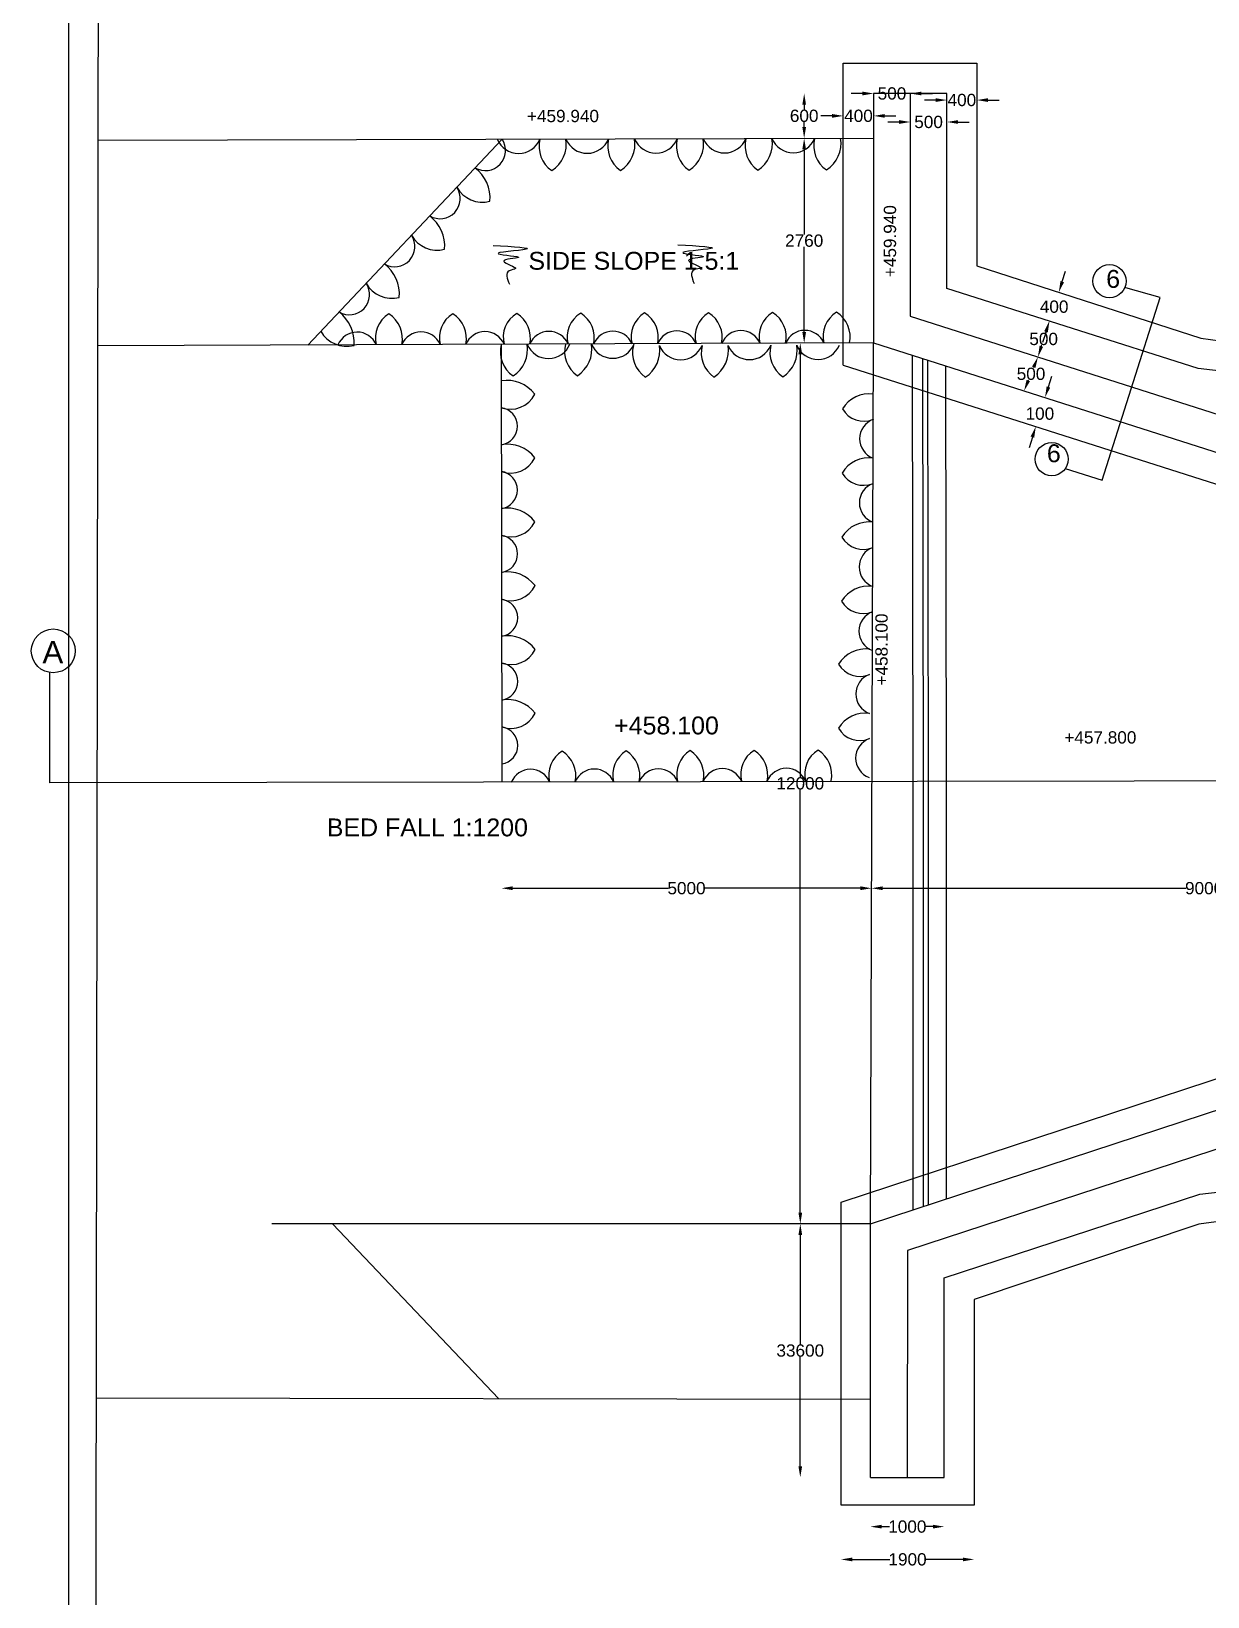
# Model space of a CAD drawing. Header units: inches. Extents: x 3910 to 36465, y 2 to 22749.
# Drawn here: x 3910 to 9178, y 6070 to 13082 of the extents above; entities that cross this region are included whole.
import ezdxf

# ---------------------------------------------------------------- set-up
doc = ezdxf.new("R2010")
doc.units = ezdxf.units.IN
doc.header["$MEASUREMENT"] = 0
doc.layers.add('DIMENSIONS', color=7, linetype='Continuous')
doc.styles.get("Standard").update_dxf_attribs({"font": 'arial.ttf', "height": 55})
doc.dimstyles.get("Standard").update_dxf_attribs({"dimtxt": 55, "dimasz": 50, "dimexe": 0.18, "dimexo": 0.0625, "dimgap": 0.09, "dimtad": 0, "dimtih": 1, "dimtoh": 1, "dimdec": 4, "dimzin": 0, "dimdsep": 46, "dimtxsty": 'Standard', "dimcen": 0.09, "dimse1": 1, "dimse2": 1, "dimadec": 0, "dimazin": 0, "dimtfac": 1, "dimtdec": 4, "dimtofl": 0, "dimtmove": 0, "dimatfit": 3, "dimfxl": 1, "dimtolj": 1, "dimtzin": 0, "dimarcsym": 0})

# ---------------------------------------------------------------- blocks, each defined once
blk = doc.blocks.new('*D54')
at = {"layer": 'Defpoints', "color": 0, "transparency": 16777216}
for p in [(7682.1, 12803), (7371, 12602.7), (7682.6, 12602.7)]:
    blk.add_point(p, dxfattribs=at)
at = {"layer": 'DIMENSIONS', "color": 0, "lineweight": -2, "transparency": 16777216}
for p, q in [((7371, 12753), (7371, 12731.1)), ((7371, 12652.7), (7371, 12674.7))]:
    blk.add_line(p, q, dxfattribs=at)
at = {"layer": 'DIMENSIONS', "color": 0, "transparency": 16777216}
for points in [[(7362.7, 12753), (7379.3, 12753), (7371, 12803)], [(7362.7, 12652.7), (7379.3, 12652.7), (7371, 12602.7)]]:
    blk.add_solid(points, dxfattribs=at)
at = {"layer": 'DIMENSIONS', "color": 0, "transparency": 16777216, "insert": (7371, 12702.9), "char_height": 55, "attachment_point": 5}
blk.add_mtext('\\A1;600', dxfattribs=at)
blk = doc.blocks.new('*D55')
at = {"layer": 'Defpoints', "color": 0, "transparency": 16777216}
for p in [(7546.1, 12702.9), (7682.1, 12702.9), (7682.1, 12702.9)]:
    blk.add_point(p, dxfattribs=at)
at = {"layer": 'DIMENSIONS', "color": 0, "lineweight": -2, "transparency": 16777216}
for p, q in [((7496.1, 12702.9), (7446.1, 12702.9)), ((7732.1, 12702.9), (7782.1, 12702.9))]:
    blk.add_line(p, q, dxfattribs=at)
at = {"layer": 'DIMENSIONS', "color": 0, "transparency": 16777216}
for points in [[(7496.1, 12711.2), (7496.1, 12694.5), (7546.1, 12702.9)], [(7732.1, 12711.2), (7732.1, 12694.5), (7682.1, 12702.9)]]:
    blk.add_solid(points, dxfattribs=at)
at = {"layer": 'DIMENSIONS', "color": 0, "transparency": 16777216, "insert": (7614.1, 12702.9), "char_height": 55, "attachment_point": 5}
blk.add_mtext('\\A1;400', dxfattribs=at)
blk = doc.blocks.new('*D56')
at = {"layer": 'Defpoints', "color": 0, "transparency": 16777216}
for p in [(7682.1, 12803), (7846, 12803), (7846, 12803)]:
    blk.add_point(p, dxfattribs=at)
at = {"layer": 'DIMENSIONS', "color": 0, "lineweight": -2, "transparency": 16777216}
for p, q in [((7632.1, 12803), (7582.1, 12803)), ((7896, 12803), (7946, 12803))]:
    blk.add_line(p, q, dxfattribs=at)
at = {"layer": 'DIMENSIONS', "color": 0, "transparency": 16777216}
for points in [[(7632.1, 12811.4), (7632.1, 12794.7), (7682.1, 12803)], [(7896, 12811.4), (7896, 12794.7), (7846, 12803)]]:
    blk.add_solid(points, dxfattribs=at)
at = {"layer": 'DIMENSIONS', "color": 0, "transparency": 16777216, "insert": (7764.1, 12803), "char_height": 55, "attachment_point": 5}
blk.add_mtext('\\A1;500', dxfattribs=at)
blk = doc.blocks.new('*D57')
at = {"layer": 'Defpoints', "color": 0, "transparency": 16777216}
for p in [(7846, 12675.4), (8010, 12675.4), (8010, 12675.4)]:
    blk.add_point(p, dxfattribs=at)
at = {"layer": 'DIMENSIONS', "color": 0, "lineweight": -2, "transparency": 16777216}
for p, q in [((7796, 12675.4), (7746, 12675.4)), ((8060, 12675.4), (8110, 12675.4))]:
    blk.add_line(p, q, dxfattribs=at)
at = {"layer": 'DIMENSIONS', "color": 0, "transparency": 16777216}
for points in [[(7796, 12683.8), (7796, 12667.1), (7846, 12675.4)], [(8060, 12683.8), (8060, 12667.1), (8010, 12675.4)]]:
    blk.add_solid(points, dxfattribs=at)
at = {"layer": 'DIMENSIONS', "color": 0, "transparency": 16777216, "insert": (7928, 12675.4), "char_height": 55, "attachment_point": 5}
blk.add_mtext('\\A1;500', dxfattribs=at)
blk = doc.blocks.new('*D58')
at = {"layer": 'Defpoints', "color": 0, "transparency": 16777216}
for p in [(8010, 12773.7), (8144.2, 12773.7), (8144.2, 12773.7)]:
    blk.add_point(p, dxfattribs=at)
at = {"layer": 'DIMENSIONS', "color": 0, "lineweight": -2, "transparency": 16777216}
for p, q in [((7960, 12773.7), (7910, 12773.7)), ((8194.2, 12773.7), (8244.2, 12773.7))]:
    blk.add_line(p, q, dxfattribs=at)
at = {"layer": 'DIMENSIONS', "color": 0, "transparency": 16777216}
for points in [[(7960, 12782), (7960, 12765.3), (8010, 12773.7)], [(8194.2, 12782), (8194.2, 12765.3), (8144.2, 12773.7)]]:
    blk.add_solid(points, dxfattribs=at)
at = {"layer": 'DIMENSIONS', "color": 0, "transparency": 16777216, "insert": (8077.1, 12773.7), "char_height": 55, "attachment_point": 5}
blk.add_mtext('\\A1;400', dxfattribs=at)
blk = doc.blocks.new('*D59')
at = {"layer": 'Defpoints', "color": 0, "transparency": 16777216}
for p in [(7371, 12602.7), (7371, 11684.9), (7374.6, 11684.9)]:
    blk.add_point(p, dxfattribs=at)
at = {"layer": 'DIMENSIONS', "color": 0, "lineweight": -2, "transparency": 16777216}
for p, q in [((7371, 12552.7), (7371, 12172)), ((7371, 11734.9), (7371, 12115.6))]:
    blk.add_line(p, q, dxfattribs=at)
at = {"layer": 'DIMENSIONS', "color": 0, "transparency": 16777216}
for points in [[(7362.7, 12552.7), (7379.3, 12552.7), (7371, 12602.7)], [(7362.7, 11734.9), (7379.3, 11734.9), (7371, 11684.9)]]:
    blk.add_solid(points, dxfattribs=at)
at = {"layer": 'DIMENSIONS', "color": 0, "transparency": 16777216, "insert": (7371, 12143.8), "char_height": 55, "attachment_point": 5}
blk.add_mtext('\\A1;2760', dxfattribs=at)
blk = doc.blocks.new('*D60')
at = {"layer": 'Defpoints', "color": 0, "transparency": 16777216}
for p in [(7371.1, 11685.5), (7353.6, 7740.2), (7371.1, 7740.2)]:
    blk.add_point(p, dxfattribs=at)
at = {"layer": 'DIMENSIONS', "color": 0, "lineweight": -2, "transparency": 16777216}
for p, q in [((7353.6, 11635.5), (7353.6, 9741)), ((7353.6, 7790.2), (7353.6, 9684.7))]:
    blk.add_line(p, q, dxfattribs=at)
at = {"layer": 'DIMENSIONS', "color": 0, "transparency": 16777216}
for points in [[(7345.3, 11635.5), (7362, 11635.5), (7353.6, 11685.5)], [(7345.3, 7790.2), (7362, 7790.2), (7353.6, 7740.2)]]:
    blk.add_solid(points, dxfattribs=at)
at = {"layer": 'DIMENSIONS', "color": 0, "transparency": 16777216, "insert": (7353.6, 9712.9), "char_height": 55, "attachment_point": 5}
blk.add_mtext('\\A1;12000', dxfattribs=at)
blk = doc.blocks.new('*D61')
at = {"layer": 'Defpoints', "color": 0, "transparency": 16777216}
for p in [(7353.6, 7740.2), (7353.6, 6604.8), (7353.6, 6604.8)]:
    blk.add_point(p, dxfattribs=at)
at = {"layer": 'DIMENSIONS', "color": 0, "lineweight": -2, "transparency": 16777216}
for p, q in [((7353.6, 7690.2), (7353.6, 7200.7)), ((7353.6, 6654.8), (7353.6, 7144.3))]:
    blk.add_line(p, q, dxfattribs=at)
at = {"layer": 'DIMENSIONS', "color": 0, "transparency": 16777216}
for points in [[(7345.3, 7690.2), (7362, 7690.2), (7353.6, 7740.2)], [(7345.3, 6654.8), (7362, 6654.8), (7353.6, 6604.8)]]:
    blk.add_solid(points, dxfattribs=at)
at = {"layer": 'DIMENSIONS', "color": 0, "transparency": 16777216, "insert": (7353.6, 7172.5), "char_height": 55, "attachment_point": 5}
blk.add_mtext('\\A1;33600', dxfattribs=at)
blk = doc.blocks.new('*D62')
at = {"layer": 'Defpoints', "color": 0, "transparency": 16777216}
for p in [(7536, 6480.8), (8131.6, 6480.8), (8131.6, 6237.2)]:
    blk.add_point(p, dxfattribs=at)
at = {"layer": 'DIMENSIONS', "color": 0, "lineweight": -2, "transparency": 16777216}
for p, q in [((7586, 6237.2), (7754.2, 6237.2)), ((8081.6, 6237.2), (7913.3, 6237.2))]:
    blk.add_line(p, q, dxfattribs=at)
at = {"layer": 'DIMENSIONS', "color": 0, "transparency": 16777216}
for points in [[(7586, 6245.5), (7586, 6228.8), (7536, 6237.2)], [(8081.6, 6245.5), (8081.6, 6228.8), (8131.6, 6237.2)]]:
    blk.add_solid(points, dxfattribs=at)
at = {"layer": 'DIMENSIONS', "color": 0, "transparency": 16777216, "insert": (7833.8, 6237.2), "char_height": 55, "attachment_point": 5}
blk.add_mtext('\\A1;1900', dxfattribs=at)
blk = doc.blocks.new('*D63')
at = {"layer": 'Defpoints', "color": 0, "transparency": 16777216}
for p in [(7667.3, 6603.6), (7998.4, 6603.6), (7998.4, 6384)]:
    blk.add_point(p, dxfattribs=at)
at = {"layer": 'DIMENSIONS', "color": 0, "lineweight": -2, "transparency": 16777216}
for p, q in [((7717.3, 6384), (7753.3, 6384)), ((7948.4, 6384), (7912.4, 6384))]:
    blk.add_line(p, q, dxfattribs=at)
at = {"layer": 'DIMENSIONS', "color": 0, "transparency": 16777216}
for points in [[(7717.3, 6392.3), (7717.3, 6375.7), (7667.3, 6384)], [(7948.4, 6392.3), (7948.4, 6375.7), (7998.4, 6384)]]:
    blk.add_solid(points, dxfattribs=at)
at = {"layer": 'DIMENSIONS', "color": 0, "transparency": 16777216, "insert": (7832.8, 6384), "char_height": 55, "attachment_point": 5}
blk.add_mtext('\\A1;1000', dxfattribs=at)
blk = doc.blocks.new('*D64')
at = {"layer": 'Defpoints', "color": 0, "transparency": 16777216}
for p in [(6015.2, 9249.6), (7672.9, 9243.4), (7672.9, 9243.4)]:
    blk.add_point(p, dxfattribs=at)
at = {"layer": 'DIMENSIONS', "color": 0, "lineweight": -2, "transparency": 16777216}
for p, q in [((6065.2, 9243.4), (6761.9, 9243.4)), ((7622.9, 9243.4), (6926.2, 9243.4))]:
    blk.add_line(p, q, dxfattribs=at)
at = {"layer": 'DIMENSIONS', "color": 0, "transparency": 16777216}
for points in [[(6065.2, 9251.8), (6065.2, 9235.1), (6015.2, 9243.4)], [(7622.9, 9251.8), (7622.9, 9235.1), (7672.9, 9243.4)]]:
    blk.add_solid(points, dxfattribs=at)
at = {"layer": 'DIMENSIONS', "color": 0, "transparency": 16777216, "insert": (6844.1, 9243.4), "char_height": 55, "attachment_point": 5}
blk.add_mtext('\\A1;5000', dxfattribs=at)
blk = doc.blocks.new('*D65')
at = {"layer": 'Defpoints', "color": 0, "transparency": 16777216}
for p in [(7672.9, 9243.4), (10650.6, 9243.4), (10650.6, 9243.4)]:
    blk.add_point(p, dxfattribs=at)
at = {"layer": 'DIMENSIONS', "color": 0, "lineweight": -2, "transparency": 16777216}
for p, q in [((7722.9, 9243.4), (9079.7, 9243.4)), ((10600.6, 9243.4), (9243.9, 9243.4))]:
    blk.add_line(p, q, dxfattribs=at)
at = {"layer": 'DIMENSIONS', "color": 0, "transparency": 16777216}
for points in [[(7722.9, 9251.8), (7722.9, 9235.1), (7672.9, 9243.4)], [(10600.6, 9251.8), (10600.6, 9235.1), (10650.6, 9243.4)]]:
    blk.add_solid(points, dxfattribs=at)
at = {"layer": 'DIMENSIONS', "color": 0, "transparency": 16777216, "insert": (9161.8, 9243.4), "char_height": 55, "attachment_point": 5}
blk.add_mtext('\\A1;9000', dxfattribs=at)
blk = doc.blocks.new('*D164')
at = {"color": 0, "lineweight": -2, "transparency": 16777216}
for p, q in [((8464.6, 11488.6), (8479.8, 11536.3)), ((8393, 11264.2), (8377.7, 11216.6))]:
    blk.add_line(p, q, dxfattribs=at)
at = {"color": 0, "transparency": 16777216}
for points in [[(8456.7, 11491.2), (8472.6, 11486.1), (8449.4, 11441)], [(8385, 11266.8), (8400.9, 11261.7), (8408.2, 11311.9)]]:
    blk.add_solid(points, dxfattribs=at)
at = {"layer": 'Defpoints', "color": 0, "transparency": 16777216}
for p in [(8449.4, 11441), (8469.8, 11434.5), (8428.5, 11305.3)]:
    blk.add_point(p, dxfattribs=at)
at = {"color": 0, "transparency": 16777216, "insert": (8426.4, 11369), "char_height": 55, "attachment_point": 5}
blk.add_mtext('\\A1;100', dxfattribs=at)
blk = doc.blocks.new('*D165')
at = {"layer": 'Defpoints', "color": 0, "transparency": 16777216}
for p in [(8417.8, 11623.4), (8417.8, 11623.4), (8355.6, 11471)]:
    blk.add_point(p, dxfattribs=at)
at = {"layer": 'DIMENSIONS', "color": 0, "lineweight": -2, "transparency": 16777216}
for p, q in [((8398.9, 11577.1), (8398.2, 11575.3)), ((8374.5, 11517.3), (8375.2, 11519))]:
    blk.add_line(p, q, dxfattribs=at)
at = {"layer": 'DIMENSIONS', "color": 0, "transparency": 16777216}
for points in [[(8391.2, 11580.2), (8406.6, 11573.9), (8417.8, 11623.4)], [(8366.8, 11520.4), (8382.2, 11514.1), (8355.6, 11471)]]:
    blk.add_solid(points, dxfattribs=at)
at = {"layer": 'DIMENSIONS', "color": 0, "transparency": 16777216, "insert": (8386.7, 11547.2), "char_height": 55, "attachment_point": 5}
blk.add_mtext('\\A1;500', dxfattribs=at)
blk = doc.blocks.new('*D166')
at = {"layer": 'Defpoints', "color": 0, "transparency": 16777216}
for p in [(8468.7, 11783.4), (8468.7, 11783.4), (8417.8, 11623.4)]:
    blk.add_point(p, dxfattribs=at)
at = {"layer": 'DIMENSIONS', "color": 0, "lineweight": -2, "transparency": 16777216}
for p, q in [((8453.5, 11735.8), (8452.2, 11731.6)), ((8432.9, 11671), (8434.3, 11675.2))]:
    blk.add_line(p, q, dxfattribs=at)
at = {"layer": 'DIMENSIONS', "color": 0, "transparency": 16777216}
for points in [[(8445.6, 11738.3), (8461.5, 11733.3), (8468.7, 11783.4)], [(8425, 11673.5), (8440.9, 11668.5), (8417.8, 11623.4)]]:
    blk.add_solid(points, dxfattribs=at)
at = {"layer": 'DIMENSIONS', "color": 0, "transparency": 16777216, "insert": (8443.2, 11703.4), "char_height": 55, "attachment_point": 5}
blk.add_mtext('\\A1;500', dxfattribs=at)
blk = doc.blocks.new('*D167')
at = {"layer": 'Defpoints', "color": 0, "transparency": 16777216}
for p in [(8510.5, 11912.9), (8511.1, 11912.7), (8468.7, 11783.4)]:
    blk.add_point(p, dxfattribs=at)
at = {"layer": 'DIMENSIONS', "color": 0, "lineweight": -2, "transparency": 16777216}
for p, q in [((8526.4, 11960.3), (8541.8, 12007.8)), ((8453.9, 11735.7), (8438.5, 11688.1))]:
    blk.add_line(p, q, dxfattribs=at)
at = {"layer": 'DIMENSIONS', "color": 0, "transparency": 16777216}
for points in [[(8518.5, 11962.8), (8534.4, 11957.7), (8511.1, 11912.7)], [(8446, 11738.2), (8461.8, 11733.1), (8469.3, 11783.3)]]:
    blk.add_solid(points, dxfattribs=at)
at = {"layer": 'DIMENSIONS', "color": 0, "transparency": 16777216, "insert": (8490.2, 11848), "char_height": 55, "attachment_point": 5}
blk.add_mtext('\\A1;400', dxfattribs=at)

msp = doc.modelspace()

# ---------------------------------------------------------------- linework, layer by layer
at = {"color": 0}
for points in [[(16795.54294, 4193.04374), (4197.27344, 4171.83137), (4216.10745, 16588.74098)], [(7546.12863, 11586.90236), (7546.12863, 12939.20344), (8144.21751, 12939.20344), (8144.21751, 12031.16929), (9147.09413, 11707.26039), (10792.26207, 11480.94705)], [(7667.31524, 6603.59179), (7998.37075, 6603.59179), (7998.37075, 7498.61811), (9141.84896, 7873.46407), (10643.46043, 8045.61019), (12325.59045, 8045.61019), (12325.59045, 11394.81919), (10653.05423, 11394.81919), (9134.72426, 11571.45635), (8009.96931, 11929.45219), (8009.96931, 12803.02124), (7682.09644, 12803.02124), (7682.09644, 12602.74038)], [(7846.03288, 12803.02124), (7846.03288, 11806.1628), (10650.60917, 10909.51267), (10650.60917, 11394.81919)], [(4210.04859, 12594.24483), (7682.09644, 12602.74038), (7682.09644, 11686.06789), (4208.65061, 11672.58528)], [(5148.40277, 11676.23305), (6018.08755, 12598.66882)], [(8540.18645, 11123.26681), (8704.77511, 11070.63233), (8964.98229, 11889.5498), (8811.3662, 11932.31528)], [(6014.29276, 11679.59411), (6017.56541, 9718.48369)], [(7667.31524, 7740.2498), (7682.09644, 11686.06789)], [(7682.09644, 11686.06789), (10650.60917, 10738.01462)], [(7546.12863, 11586.90236), (10509.33585, 10641.42696), (10509.33585, 10331.27255), (12452.8632, 10331.27255), (12452.8632, 10436.87041), (13173.03497, 10436.87041), (13173.03497, 10870.7336), (12190.58038, 10870.7336), (12190.58038, 10331.27255), (12190.58038, 8572.96607), (13759.74998, 8572.96607), (13759.74998, 10866.51667), (13173.03497, 10870.7336)], [(7853.85325, 11631.21396), (7857.04004, 9721.55336)], [(7900.2062, 11616.41022), (7903.36829, 9721.55336)], [(7923.41226, 11608.99891), (7926.56198, 9721.55336)], [(8004.05424, 11583.2443), (8007.16099, 9721.55336)], [(29658.94382, 10083.77927), (29658.94382, 9679.02163), (18263.61847, 9732.5883), (10790.60931, 9726.44883), (3993.25348, 9715.10557), (3993.25348, 10207.81145)], [(7857.04004, 9721.55336), (7857.04004, 7802.58263)], [(7903.36829, 9721.55336), (7903.36829, 7817.80347)], [(7926.56198, 9721.55336), (7926.56198, 7825.4236)], [(8007.16099, 9721.55336), (8007.16099, 7851.90387)], [(13458.76683, 8572.96607), (13458.76683, 8105.55266), (12452.20325, 8105.55266), (12452.20325, 7905.15253), (10777.87186, 7905.15253), (10777.87186, 7959.25934), (9137.59035, 7738.11263), (8131.55022, 7401.50924), (8131.55022, 6480.83131), (7535.97594, 6480.83131), (7535.97594, 7837.86488), (10505.57555, 8814.39985), (10505.57555, 9122.2955), (12457.01646, 9122.2955), (12457.01646, 9019.89936), (13173.03497, 9019.89936)], [(7667.31524, 6603.59179), (7667.31524, 7740.2498), (10650.60917, 8720.39132), (13173.03497, 8720.39132)], [(13327.79178, 8543.00049), (10650.60917, 8543.00049), (7832.99667, 7621.14614), (7832.843, 6603.59179)], [(7667.31524, 7740.2498), (4987.53326, 7740.2498)], [(5259.21013, 7740.2498), (6003.30084, 6956.73239)], [(7667.31524, 6954.20841), (4201.50173, 6959.46537)]]:
    msp.add_lwpolyline(points, dxfattribs=at)
for centre in [(8737.98837, 11962.5436), (8479.34669, 11165.14527)]:
    msp.add_circle(centre, 74.17881, dxfattribs=at)
for centre, radius, start, end in [((5943.32051, 12547.91416), 90.36673, 239.20189805, 34.170125805), ((6091.94772, 12637.87992), 103.26762, 202.3471116, 337.93327544), ((6317.06661, 12566.91659), 133.3537, 166.041645164, 235.155489381), ((6164.60052, 12576.37715), 141.26603, 302.67911941, 9.366620305), ((6399.49502, 12638.63244), 103.26762, 202.3471116, 337.93327544), ((6624.61392, 12567.66911), 133.3537, 166.041645164, 235.155489381), ((6472.14783, 12577.12967), 141.26603, 302.67911941, 9.366620305), ((6707.04233, 12639.38496), 103.26762, 202.3471116, 337.93327544), ((6932.16122, 12568.42163), 133.3537, 166.041645164, 235.155489381), ((6779.69513, 12577.88219), 141.26603, 302.67911941, 9.366620305), ((7014.58963, 12640.13748), 103.26762, 202.3471116, 337.93327544), ((7239.70853, 12569.17415), 133.3537, 166.041645164, 235.155489381), ((7087.24244, 12578.63471), 141.26603, 302.67911941, 9.366620305), ((7322.13694, 12640.89), 103.26762, 202.3471116, 337.93327544), ((7547.25583, 12569.92667), 133.3537, 166.041645164, 235.155489381), ((7394.78975, 12579.38723), 141.26603, 302.67911941, 9.366620305), ((5792.4978, 12333.66715), 172.03953, 355.564995133, 52.574430712), ((5740.44349, 12332.73157), 90.36673, 239.20189805, 34.170125805), ((5931.11245, 12449.75207), 133.50811, 209.758360865, 284.270496554), ((5589.62079, 12118.48457), 172.03953, 355.564995133, 52.574430712), ((5537.56647, 12117.54899), 90.36673, 239.20189805, 34.170125805), ((5728.23543, 12234.56949), 133.50811, 209.758360865, 284.270496554), ((5386.74377, 11903.30199), 172.03953, 355.564995133, 52.574430712), ((5334.68946, 11902.36641), 90.36673, 239.20189805, 34.170125805), ((5525.35841, 12019.38691), 133.50811, 209.758360865, 284.270496554), ((5183.86675, 11688.1194), 172.03953, 355.564995133, 52.574430712), ((5576.36918, 11708.5048), 125.56537, 121.335795105, 194.332144403), ((5441.56841, 11705.00317), 130.75213, 348.02204591, 57.890356243), ((5862.77573, 11709.61653), 125.56537, 121.335795105, 194.332144403), ((5727.97497, 11706.11489), 130.75213, 348.02204591, 57.890356243), ((6149.18229, 11710.72825), 125.56537, 121.335795105, 194.332144403), ((6014.38153, 11707.22662), 130.75213, 348.02204591, 57.890356243), ((6435.58885, 11711.83997), 125.56537, 121.335795105, 194.332144403), ((6300.78808, 11708.33834), 130.75213, 348.02204591, 57.890356243), ((6721.99541, 11712.95169), 125.56537, 121.335795105, 194.332144403), ((6587.19464, 11709.45006), 130.75213, 348.02204591, 57.890356243), ((7008.40197, 11714.06342), 125.56537, 121.335795105, 194.332144403), ((6873.6012, 11710.56178), 130.75213, 348.02204591, 57.890356243), ((7294.80852, 11715.17514), 125.56537, 121.335795105, 194.332144403), ((7160.00776, 11711.67351), 130.75213, 348.02204591, 57.890356243), ((7581.21508, 11716.28686), 125.56537, 121.335795105, 194.332144403), ((7446.41432, 11712.78523), 130.75213, 348.02204591, 57.890356243), ((5322.48139, 11804.20432), 133.50811, 209.758360865, 284.270496554), ((5369.02799, 11641.40432), 92.94614, 22.799752231, 157.645046874), ((5655.43455, 11642.51604), 92.94614, 22.799752231, 157.645046874), ((5941.84111, 11643.62776), 92.94614, 22.799752231, 157.645046874), ((6228.24767, 11644.73948), 92.94614, 22.799752231, 157.645046874), ((6514.65423, 11645.85121), 92.94614, 22.799752231, 157.645046874), ((6801.06078, 11646.96293), 92.94614, 22.799752231, 157.645046874), ((7087.46734, 11648.07465), 92.94614, 22.799752231, 157.645046874), ((7373.8739, 11649.18637), 92.94614, 22.799752231, 157.645046874), ((6143.7087, 11647.42698), 133.3537, 166.041645164, 235.155489381), ((5991.24261, 11656.88754), 141.26603, 302.67911941, 9.366620305), ((6226.13711, 11719.14284), 103.26762, 202.3471116, 337.93327544), ((6431.62568, 11648.54457), 133.3537, 166.041645164, 235.155489381), ((6279.15959, 11658.00513), 141.26603, 302.67911941, 9.366620305), ((6514.05409, 11720.26042), 103.26762, 202.3471116, 337.93327544), ((6735.8403, 11641.92041), 133.3537, 166.041645164, 235.155489381), ((6583.37421, 11651.38097), 141.26603, 302.67911941, 9.366620305), ((6818.26871, 11713.63627), 103.26762, 202.3471116, 337.93327544), ((7043.38761, 11642.67293), 133.3537, 166.041645164, 235.155489381), ((6890.92152, 11652.13349), 141.26603, 302.67911941, 9.366620305), ((7125.81602, 11714.38879), 103.26762, 202.3471116, 337.93327544), ((7350.93491, 11643.42545), 133.3537, 166.041645164, 235.155489381), ((7198.46882, 11652.88601), 141.26603, 302.67911941, 9.366620305), ((7433.36332, 11715.14131), 103.26762, 202.3471116, 337.93327544), ((6040.67267, 11362.47166), 155.66165, 37.230154524, 99.654990119), ((6055.59625, 11510.12), 121.42304, 250.350752345, 333.872972434), ((7662.71597, 11316.87548), 141.44108, 82.475086429, 148.681517111), ((6003.00203, 11312.86219), 83.73591, 278.267645322, 81.923582012), ((7638.32372, 11447.34416), 111.99869, 210.562171188, 292.295396491), ((7711.4978, 11256.69806), 92.2716, 109.422899235, 250.147837919), ((6041.14983, 11076.53974), 155.66165, 37.230154524, 99.654990119), ((6056.07341, 11224.18807), 121.42304, 250.350752345, 333.872972434), ((7661.64015, 11029.68699), 141.44108, 82.475086429, 148.681517111), ((6003.47918, 11026.93026), 83.73591, 278.267645322, 81.923582012), ((7637.2479, 11160.15566), 111.99869, 210.562171188, 292.295396491), ((7710.42198, 10969.50957), 92.2716, 109.422899235, 250.147837919), ((6041.62698, 10790.60782), 155.66165, 37.230154524, 99.654990119), ((6056.55056, 10938.25615), 121.42304, 250.350752345, 333.872972434), ((7660.56433, 10742.49849), 141.44108, 82.475086429, 148.681517111), ((6003.95634, 10740.99834), 83.73591, 278.267645322, 81.923582012), ((7636.17208, 10872.96717), 111.99869, 210.562171188, 292.295396491), ((7709.34616, 10682.32107), 92.2716, 109.422899235, 250.147837919), ((6042.10414, 10504.67589), 155.66165, 37.230154524, 99.654990119), ((6057.02772, 10652.32423), 121.42304, 250.350752345, 333.872972434), ((7659.48851, 10455.31), 141.44108, 82.475086429, 148.681517111), ((6004.4335, 10455.06642), 83.73591, 278.267645322, 81.923582012), ((7635.09626, 10585.77867), 111.99869, 210.562171188, 292.295396491), ((7708.27034, 10395.13258), 92.2716, 109.422899235, 250.147837919), ((6042.58129, 10218.74397), 155.66165, 37.230154524, 99.654990119), ((6057.50488, 10366.3923), 121.42304, 250.350752345, 333.872972434), ((7645.88246, 10173.73141), 141.44108, 82.475086429, 148.681517111), ((6004.91065, 10169.13449), 83.73591, 278.267645322, 81.923582012), ((7621.49021, 10304.20008), 111.99869, 210.562171188, 292.295396491), ((7694.66429, 10113.55399), 92.2716, 109.422899235, 250.147837919), ((6043.05845, 9932.81205), 155.66165, 37.230154524, 99.654990119), ((6057.98203, 10080.46038), 121.42304, 250.350752345, 333.872972434), ((7644.80664, 9886.54291), 141.44108, 82.475086429, 148.681517111), ((6005.38781, 9883.20257), 83.73591, 278.267645322, 81.923582012), ((7620.41439, 10017.01159), 111.99869, 210.562171188, 292.295396491), ((7693.58847, 9826.36549), 92.2716, 109.422899235, 250.147837919), ((6352.92593, 9750.30292), 125.56537, 121.335795105, 194.332144403), ((6218.12516, 9746.80129), 130.75213, 348.02204591, 57.890356243), ((6639.33249, 9751.41464), 125.56537, 121.335795105, 194.332144403), ((6504.53172, 9747.91301), 130.75213, 348.02204591, 57.890356243), ((6925.73904, 9752.52637), 125.56537, 121.335795105, 194.332144403), ((6790.93828, 9749.02473), 130.75213, 348.02204591, 57.890356243), ((7212.1456, 9753.63809), 125.56537, 121.335795105, 194.332144403), ((7077.34484, 9750.13646), 130.75213, 348.02204591, 57.890356243), ((7498.55216, 9754.74981), 125.56537, 121.335795105, 194.332144403), ((7363.75139, 9751.24818), 130.75213, 348.02204591, 57.890356243), ((6145.58475, 9683.20243), 92.94614, 22.799752231, 157.645046874), ((6431.99131, 9684.31415), 92.94614, 22.799752231, 157.645046874), ((6718.39786, 9685.42588), 92.94614, 22.799752231, 157.645046874), ((7004.80442, 9686.5376), 92.94614, 22.799752231, 157.645046874), ((7291.21098, 9687.64932), 92.94614, 22.799752231, 157.645046874)]:
    msp.add_arc(centre, radius, start, end, dxfattribs=at)
at = {"layer": 'DIMENSIONS', "color": 0}
msp.add_lwpolyline([(36464.88291, 1.6242), (4078.91233, 1.6242), (4078.91233, 22749.09892), (36464.88291, 22749.09892)], close=True, dxfattribs=at)
msp.add_circle((4008.57218, 10306.66657), 98.07851, dxfattribs=at)
for points in [[(5978.42025, 12122.51636), (6125.83376, 12105.15355), (6001.7907, 12084.79718), (6091.67697, 12068.6318), (6026.35965, 12051.269), (6078.49362, 12018.93826), (6050.32925, 12009.35881), (6050.9285, 11948.88839)], [(6805.78204, 12125.74278), (6953.19556, 12108.37998), (6829.15249, 12088.0236), (6919.03877, 12071.85823), (6853.72144, 12054.49542), (6905.85541, 12022.16468), (6877.69104, 12012.58524), (6878.2903, 11952.11482)]]:
    msp.add_spline(points, degree=3, dxfattribs=at)

# ---------------------------------------------------------------- texts
at = {"color": 0}
for s, height, p in [('+459.940', 55, (6129.7247, 12674.82)), ('SIDE SLOPE 1.5:1', 80, (6136.35265, 12013.78753)), ('6', 80, (8723.34647, 11932.67691)), ('6', 80, (8457.63284, 11151.68597)), ('A', 100, (3960.28965, 10251.06767)), ('+458.100', 80, (6519.84623, 9932.5336)), ('+457.800', 55, (8535.89323, 9891.57452)), ('BED FALL 1:1200 ', 80, (5233.5618, 9475.82143))]:
    msp.add_text(s, height=height, dxfattribs=at).set_placement(p)
for s, p in [('+459.940', (7782.51631, 11980.43193)), ('+458.100', (7744.82814, 10151.3937))]:
    msp.add_text(s, height=55, rotation=90, dxfattribs=at).set_placement(p)

# ---------------------------------------------------------------- dimensions: what is measured, and where the dimension line sits
dim = msp.add_linear_dim(base=(8449.41388, 11441.00989), p1=(8428.5481, 11305.34733), p2=(8469.79573, 11434.50054), angle=72.28808889, text='100', dimstyle='Standard', dxfattribs=at)
dim.commit()
dim.dimension.update_dxf_attribs({"geometry": '*D164', "text_midpoint": (8426.42333, 11369.02264), "dimtype": 161})
at = {"layer": 'DIMENSIONS', "color": 0}
for base, p1, p2, text, picture, middle in [((7846.03288, 12803.02124), (7682.09644, 12803.02124), (7846.03288, 12803.02124), '500', '*D56', (7764.06466, 12803.02124)), ((8144.21751, 12773.68269), (8009.96931, 12773.68269), (8144.21751, 12773.68269), '400', '*D58', (8077.09341, 12773.68269)), ((7682.09644, 12702.88081), (7546.12863, 12702.88081), (7682.09644, 12702.88081), '400', '*D55', (7614.11254, 12702.88081)), ((8009.96931, 12675.44192), (7846.03288, 12675.44192), (8009.96931, 12675.44192), '500', '*D57', (7928.00109, 12675.44192)), ((7672.94622, 9243.4308), (6015.16282, 9249.64092), (7672.94622, 9243.4308), '5000', '*D64', (6844.05452, 9243.4308)), ((10650.60917, 9243.4308), (7672.94622, 9243.4308), (10650.60917, 9243.4308), '9000', '*D65', (9161.77769, 9243.4308)), ((7998.37075, 6384.01015), (7667.31524, 6603.59179), (7998.37075, 6603.59179), '1000', '*D63', (7832.843, 6384.01015)), ((8131.55022, 6237.15167), (7535.97594, 6480.83131), (8131.55022, 6480.83131), '1900', '*D62', (7833.76308, 6237.15167))]:
    dim = msp.add_linear_dim(base=base, p1=p1, p2=p2, text=text, dimstyle='Standard', dxfattribs=at)
    dim.commit()
    dim.dimension.update_dxf_attribs({"geometry": picture, "text_midpoint": middle})
for base, p1, p2, text, picture, middle in [((7370.99307, 12602.74158), (7682.09644, 12803.02124), (7682.58649, 12602.74158), '600', '*D54', (7370.99307, 12702.88141)), ((7370.99307, 11684.87414), (7370.99307, 12602.74158), (7374.55588, 11684.87414), '2760', '*D59', (7370.99307, 12143.80786)), ((7353.61807, 7740.2498), (7371.08936, 11685.45189), (7371.08936, 7740.2498), '12000', '*D60', (7353.61807, 9712.85084)), ((7353.61807, 6604.76373), (7353.61807, 7740.2498), (7353.61807, 6604.76373), '33600', '*D61', (7353.61807, 7172.50676))]:
    dim = msp.add_linear_dim(base=base, p1=p1, p2=p2, angle=90, text=text, dimstyle='Standard', dxfattribs=at)
    dim.commit()
    dim.dimension.update_dxf_attribs({"geometry": picture, "text_midpoint": middle})
dim = msp.add_linear_dim(base=(8511.0599, 11912.68661), p1=(8468.70817, 11783.44119), p2=(8510.50927, 11912.86445), angle=72.100591216, text='400', dimstyle='Standard', dxfattribs=at)
dim.commit()
dim.dimension.update_dxf_attribs({"geometry": '*D167', "text_midpoint": (8490.15935, 11847.97498), "dimtype": 161})
for p1, p2, picture, middle in [((8417.76127, 11623.37571), (8468.70817, 11783.44119), '*D166', (8443.23472, 11703.40845)), ((8355.61843, 11470.96532), (8417.76127, 11623.37571), '*D165', (8386.68985, 11547.17052))]:
    dim = msp.add_aligned_dim(p1=p1, p2=p2, distance=0, text='500', dimstyle='Standard', dxfattribs=at)
    dim.commit()
    dim.dimension.update_dxf_attribs({"geometry": picture, "text_midpoint": middle})

doc.saveas('drawing.dxf')
